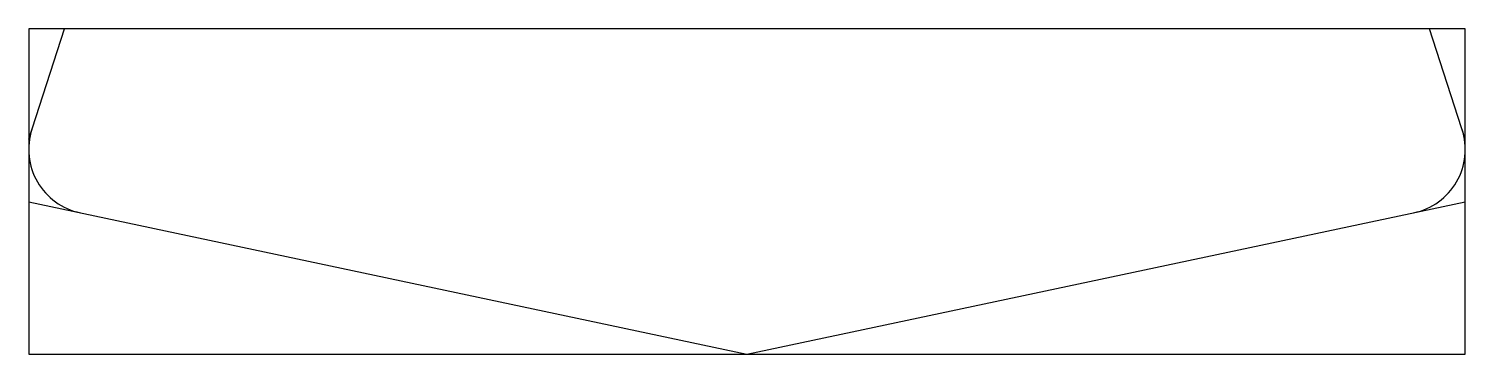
# Model space of a CAD drawing. Header units: millimetres. Extents: x 2536.3 to 2547.3, y 2060.8 to 2063.3.
import ezdxf

# ---------------------------------------------------------------- set-up
doc = ezdxf.new("R2010")
doc.units = ezdxf.units.MM

msp = doc.modelspace()

# ---------------------------------------------------------------- linework, layer by layer
for p, q in [((2536.26, 2062.473), (2536.537, 2063.325)), ((2547.328, 2062.473), (2547.051, 2063.325))]:
    msp.add_line(p, q)
msp.add_lwpolyline([(2536.26, 2063.325), (2536.26, 2060.813), (2547.328, 2060.813), (2547.328, 2063.325)], close=True)
msp.add_lwpolyline([(2536.26, 2061.989), (2541.794, 2060.813), (2547.328, 2061.989)])
for centre, start, end in [((2536.76, 2062.394), 162, 258), ((2546.828, 2062.394), 282, 18)]:
    msp.add_arc(centre, 0.5, start, end)

doc.saveas('drawing.dxf')
